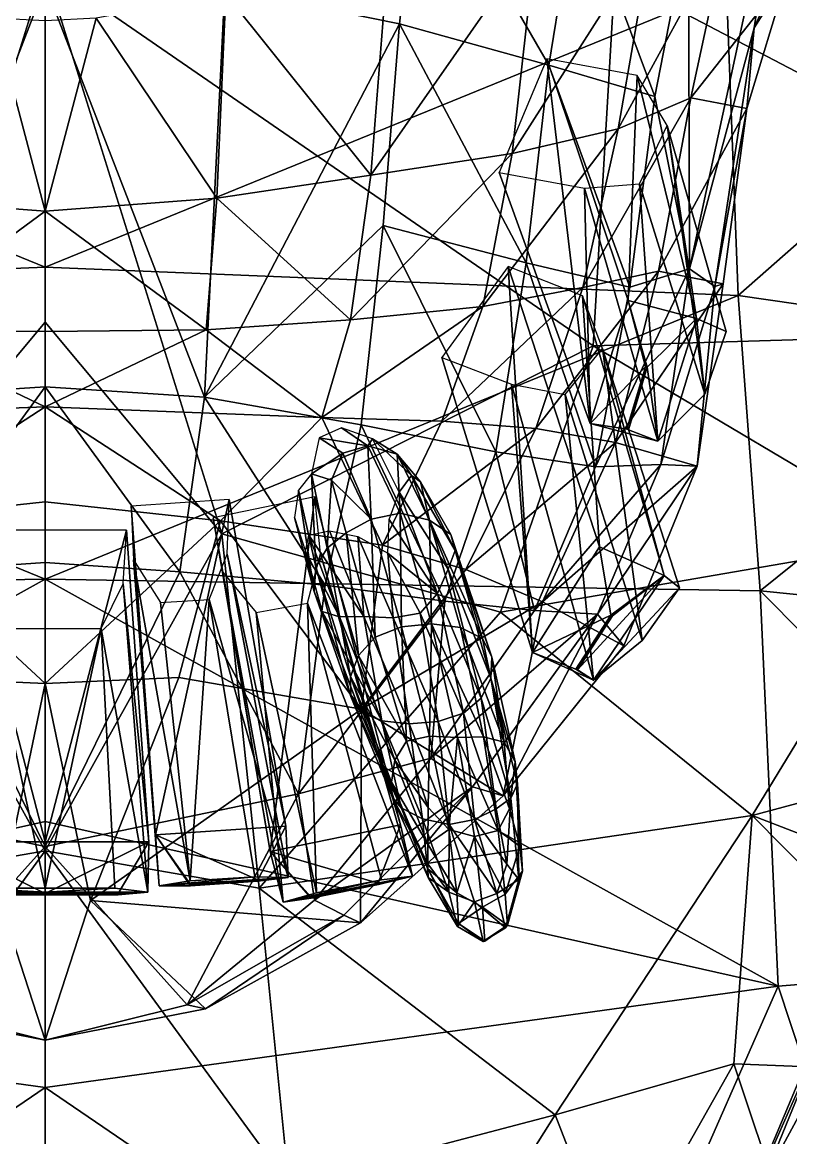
# Model space of a CAD drawing. Extents: x -0.38 to 0.38, y -1.36 to 1.52.
# Drawn here: x -0.0017 to 0.0566, y -1.2106 to -1.1259 of the extents above; entities that cross this region are included whole.
import ezdxf

# ---------------------------------------------------------------- set-up
doc = ezdxf.new("R2010")
doc.units = 0
doc.layers.add('SABTOOTH$LWO', color=1, linetype='CONTINUOUS')

msp = doc.modelspace()

# ---------------------------------------------------------------- linework, layer by layer
at = {"layer": 'SABTOOTH$LWO'}
for points in [[(0.068198, -1.0942, 1.15879), (0.074808, -1.12709, 1.15164), (0.05168, -1.12337, 1.15514)], [(0.053794, -1.12633, 1.00256), (0.061637, -1.10876, 1.01426), (0.056302, -1.12235, 1.01355)], [(0.05611, -1.111, 1.00107), (0.061637, -1.10876, 1.01426), (0.053794, -1.12633, 1.00256)], [(0.04881, -1.11842, 0.990288), (0.05611, -1.111, 1.00107), (0.048879, -1.14461, 0.991695)], [(0.048879, -1.14461, 0.991695), (0.05611, -1.111, 1.00107), (0.053794, -1.12633, 1.00256)], [(0.028435, -1.11218, 0.981985), (0.026879, -1.12601, 0.977985), (0.013637, -1.12332, 0.975745)], [(0.026879, -1.12601, 0.977985), (0.028435, -1.11218, 0.981985), (0.038201, -1.12916, 0.981567)], [(0.028435, -1.11218, 0.981985), (0.040384, -1.11576, 0.985367), (0.038201, -1.12916, 0.981567)], [(0.093732, -1.14888, 1.42733), (0.074554, -1.11218, 1.43789), (0.043214, -1.12243, 1.44195)], [(0.038201, -1.12916, 0.981567), (0.040384, -1.11576, 0.985367), (0.046263, -1.13152, 0.986726)], [(0.040384, -1.11576, 0.985367), (0.04881, -1.11842, 0.990288), (0.046263, -1.13152, 0.986726)], [(0, -1.11903, 1.15543), (0, -1.14448, 1.14824), (-0.05168, -1.12337, 1.15514)], [(0, -1.14448, 1.14824), (0, -1.11903, 1.15543), (0.05168, -1.12337, 1.15514)], [(0.04606, -1.11919, 1.05119), (0.037261, -1.11951, 1.06533), (0.035428, -1.13585, 1.06021)], [(0.04347, -1.13398, 1.0461), (0.04606, -1.11919, 1.05119), (0.035428, -1.13585, 1.06021)], [(0.051733, -1.11884, 1.03275), (0.04606, -1.11919, 1.05119), (0.04347, -1.13398, 1.0461)], [(0.048988, -1.13162, 1.02835), (0.051733, -1.11884, 1.03275), (0.04347, -1.13398, 1.0461)], [(0.046263, -1.13152, 0.986726), (0.04881, -1.11842, 0.990288), (0.048879, -1.14461, 0.991695)], [(0.056302, -1.12235, 1.01355), (0.051733, -1.11884, 1.03275), (0.048988, -1.13162, 1.02835)], [(0.037261, -1.11951, 1.06533), (0.025989, -1.12113, 1.07067), (0.024704, -1.13749, 1.0656)], [(0.035428, -1.13585, 1.06021), (0.037261, -1.11951, 1.06533), (0.024704, -1.13749, 1.0656)], [(0.024704, -1.13749, 1.0656), (0.025989, -1.12113, 1.07067), (0.013725, -1.12373, 1.07127)], [(-0.043214, -1.12243, 1.44195), (-0.041582, -1.15045, 1.42497), (0, -1.12179, 1.4452)], [(-0.041582, -1.15045, 1.42497), (-0.01341, -1.16473, 1.41368), (0, -1.12179, 1.4452)], [(0, -1.12179, 1.4452), (-0.01341, -1.16473, 1.41368), (0, -1.14867, 1.42497)], [(0.01341, -1.16473, 1.41368), (0, -1.12179, 1.4452), (0, -1.14867, 1.42497)], [(0.041582, -1.15045, 1.42497), (0.043214, -1.12243, 1.44195), (0, -1.12179, 1.4452)], [(0.01341, -1.16473, 1.41368), (0.041582, -1.15045, 1.42497), (0, -1.12179, 1.4452)], [(0.041582, -1.15045, 1.42497), (0.093732, -1.14888, 1.42733), (0.043214, -1.12243, 1.44195)], [(0.053243, -1.13243, 1.01111), (0.056302, -1.12235, 1.01355), (0.048988, -1.13162, 1.02835)], [(0.053794, -1.12633, 1.00256), (0.056302, -1.12235, 1.01355), (0.053243, -1.13243, 1.01111)], [(-0.052572, -1.14664, 1.14858), (-0.05168, -1.12337, 1.15514), (0, -1.14448, 1.14824)], [(-0.012086, -1.15434, 0.963703), (-0.013637, -1.12332, 0.975745), (0, -1.12306, 0.974673)], [(0, -1.12306, 0.974673), (0, -1.15358, 0.962912), (-0.012086, -1.15434, 0.963703)], [(0, -1.15358, 0.962912), (0, -1.12306, 0.974673), (0.012086, -1.15434, 0.963703)], [(0.013637, -1.12332, 0.975745), (0.012086, -1.15434, 0.963703), (0, -1.12306, 0.974673)], [(0.05168, -1.12337, 1.15514), (0.052572, -1.14664, 1.14858), (0, -1.14448, 1.14824)], [(0.012086, -1.15434, 0.963703), (0.013637, -1.12332, 0.975745), (0.026879, -1.12601, 0.977985)], [(0.052572, -1.14664, 1.14858), (0.05168, -1.12337, 1.15514), (0.074808, -1.12709, 1.15164)], [(0.013041, -1.13925, 1.06594), (0.013725, -1.12373, 1.07127), (0.003883, -1.12559, 1.06918)], [(0.013725, -1.12373, 1.07127), (0.013041, -1.13925, 1.06594), (0.024704, -1.13749, 1.0656)], [(0, -1.14023, 1.06204), (-0.003883, -1.12559, 1.06918), (-0.013041, -1.13925, 1.06594)], [(-0.003883, -1.12559, 1.06918), (0, -1.14023, 1.06204), (0, -1.12579, 1.06771)], [(0, -1.14023, 1.06204), (0.003883, -1.12559, 1.06918), (0, -1.12579, 1.06771)], [(0.003883, -1.12559, 1.06918), (0, -1.14023, 1.06204), (0.013041, -1.13925, 1.06594)], [(0.026879, -1.12601, 0.977985), (0.025634, -1.14132, 0.971641), (0.012086, -1.15434, 0.963703)], [(0.025634, -1.14132, 0.971641), (0.026879, -1.12601, 0.977985), (0.036486, -1.14415, 0.975528)], [(0.026879, -1.12601, 0.977985), (0.038201, -1.12916, 0.981567), (0.036486, -1.14415, 0.975528)], [(0.048879, -1.14461, 0.991695), (0.053794, -1.12633, 1.00256), (0.050813, -1.14596, 1.00119)], [(0.050813, -1.14596, 1.00119), (0.053794, -1.12633, 1.00256), (0.053243, -1.13243, 1.01111)], [(0.074808, -1.12709, 1.15164), (0.077615, -1.15025, 1.14526), (0.052572, -1.14664, 1.14858)], [(0.038051, -1.12868, 1.00207), (0.034443, -1.1373, 0.994932), (0.04135, -1.15635, 1.01709)], [(0.036486, -1.14415, 0.975528), (0.038201, -1.12916, 0.981567), (0.044364, -1.146, 0.981899)], [(0.044921, -1.12995, 1.00175), (0.038051, -1.12868, 1.00207), (0.044217, -1.14701, 1.02441)], [(0.04135, -1.15635, 1.01709), (0.044217, -1.14701, 1.02441), (0.038051, -1.12868, 1.00207)], [(0.038201, -1.12916, 0.981567), (0.046263, -1.13152, 0.986726), (0.044364, -1.146, 0.981899)], [(0.044217, -1.14701, 1.02441), (0.049417, -1.14838, 1.0245), (0.044921, -1.12995, 1.00175)], [(0.047198, -1.13373, 1.00207), (0.044921, -1.12995, 1.00175), (0.049417, -1.14838, 1.0245)], [(0.048988, -1.13162, 1.02835), (0.04347, -1.13398, 1.0461), (0.040798, -1.14604, 1.03654)], [(0.046537, -1.14479, 1.02363), (0.048988, -1.13162, 1.02835), (0.040798, -1.14604, 1.03654)], [(0.044364, -1.146, 0.981899), (0.046263, -1.13152, 0.986726), (0.048879, -1.14461, 0.991695)], [(0.053243, -1.13243, 1.01111), (0.048988, -1.13162, 1.02835), (0.046537, -1.14479, 1.02363)], [(0.051433, -1.14576, 1.0111), (0.053243, -1.13243, 1.01111), (0.046537, -1.14479, 1.02363)], [(0.050813, -1.14596, 1.00119), (0.053243, -1.13243, 1.01111), (0.051433, -1.14576, 1.0111)], [(0.04347, -1.13398, 1.0461), (0.035428, -1.13585, 1.06021), (0.033213, -1.14747, 1.04758)], [(0.040798, -1.14604, 1.03654), (0.04347, -1.13398, 1.0461), (0.033213, -1.14747, 1.04758)], [(0.0451, -1.13816, 0.998424), (0.047198, -1.13373, 1.00207), (0.050055, -1.15413, 1.01722)], [(0.051655, -1.14936, 1.02096), (0.047198, -1.13373, 1.00207), (0.049417, -1.14838, 1.0245)], [(0.047198, -1.13373, 1.00207), (0.051655, -1.14936, 1.02096), (0.050055, -1.15413, 1.01722)], [(0.035428, -1.13585, 1.06021), (0.024704, -1.13749, 1.0656), (0.023171, -1.14849, 1.05243)], [(0.033213, -1.14747, 1.04758), (0.035428, -1.13585, 1.06021), (0.023171, -1.14849, 1.05243)], [(0.023171, -1.14849, 1.05243), (0.024704, -1.13749, 1.0656), (0.013041, -1.13925, 1.06594)], [(0.04135, -1.15635, 1.01709), (0.034443, -1.1373, 0.994932), (0.040914, -1.13849, 0.994637)], [(0.046477, -1.1577, 1.01718), (0.040914, -1.13849, 0.994637), (0.0451, -1.13816, 0.998424)], [(0.040914, -1.13849, 0.994637), (0.046477, -1.1577, 1.01718), (0.04135, -1.15635, 1.01709)], [(0.0451, -1.13816, 0.998424), (0.050055, -1.15413, 1.01722), (0.046477, -1.1577, 1.01718)], [(-0.013041, -1.13925, 1.06594), (-0.012231, -1.14925, 1.05305), (0, -1.14023, 1.06204)], [(0.012231, -1.14925, 1.05305), (0.013041, -1.13925, 1.06594), (0, -1.14023, 1.06204)], [(0.013041, -1.13925, 1.06594), (0.012231, -1.14925, 1.05305), (0.023171, -1.14849, 1.05243)], [(0, -1.14938, 1.04981), (0, -1.14023, 1.06204), (-0.012231, -1.14925, 1.05305)], [(0, -1.14023, 1.06204), (0, -1.14938, 1.04981), (0.012231, -1.14925, 1.05305)], [(0.012086, -1.15434, 0.963703), (0.025634, -1.14132, 0.971641), (0.02399, -1.15645, 0.966375)], [(0.02399, -1.15645, 0.966375), (0.025634, -1.14132, 0.971641), (0.034202, -1.15849, 0.971483)], [(0.025634, -1.14132, 0.971641), (0.036486, -1.14415, 0.975528), (0.034202, -1.15849, 0.971483)], [(0, -1.16816, 1.13859), (-0.052572, -1.14664, 1.14858), (0, -1.14448, 1.14824)], [(0.052572, -1.14664, 1.14858), (0, -1.16816, 1.13859), (0, -1.14448, 1.14824)], [(0.030098, -1.15134, 0.989405), (0.036961, -1.17374, 1.01427), (0.035124, -1.14443, 0.996715)], [(0.034202, -1.15849, 0.971483), (0.036486, -1.14415, 0.975528), (0.04176, -1.15963, 0.979333)], [(0.036961, -1.17374, 1.01427), (0.042054, -1.1657, 1.02188), (0.035124, -1.14443, 0.996715)], [(0.040771, -1.14667, 0.995396), (0.035124, -1.14443, 0.996715), (0.042054, -1.1657, 1.02188)], [(0.036486, -1.14415, 0.975528), (0.044364, -1.146, 0.981899), (0.04176, -1.15963, 0.979333)], [(0.046537, -1.14479, 1.02363), (0.040798, -1.14604, 1.03654), (0.037218, -1.15672, 1.02584)], [(0.04328, -1.15779, 1.01882), (0.046537, -1.14479, 1.02363), (0.037218, -1.15672, 1.02584)], [(0.048879, -1.14461, 0.991695), (0.046697, -1.15947, 0.991934), (0.04176, -1.15963, 0.979333)], [(0.04176, -1.15963, 0.979333), (0.044364, -1.146, 0.981899), (0.048879, -1.14461, 0.991695)], [(0.051433, -1.14576, 1.0111), (0.046537, -1.14479, 1.02363), (0.04328, -1.15779, 1.01882)], [(0.048879, -1.14461, 0.991695), (0.050813, -1.14596, 1.00119), (0.046697, -1.15947, 0.991934)], [(0.040798, -1.14604, 1.03654), (0.033213, -1.14747, 1.04758), (0.030102, -1.15618, 1.03204)], [(0.037218, -1.15672, 1.02584), (0.040798, -1.14604, 1.03654), (0.030102, -1.15618, 1.03204)], [(0.049465, -1.1596, 1.01149), (0.051433, -1.14576, 1.0111), (0.04328, -1.15779, 1.01882)], [(0.046697, -1.15947, 0.991934), (0.050813, -1.14596, 1.00119), (0.049465, -1.1596, 1.01149)], [(0.049465, -1.1596, 1.01149), (0.050813, -1.14596, 1.00119), (0.051433, -1.14576, 1.0111)], [(-0.054239, -1.16905, 1.13912), (-0.052572, -1.14664, 1.14858), (0, -1.16816, 1.13859)], [(0.052572, -1.14664, 1.14858), (0.054239, -1.16905, 1.13912), (0, -1.16816, 1.13859)], [(0.042279, -1.15067, 0.995602), (0.040771, -1.14667, 0.995396), (0.046959, -1.16789, 1.02136)], [(0.042054, -1.1657, 1.02188), (0.046959, -1.16789, 1.02136), (0.040771, -1.14667, 0.995396)], [(0.045534, -1.15204, 1.02443), (0.044217, -1.14701, 1.02441), (0.04135, -1.15635, 1.01709)], [(0.045667, -1.15207, 1.02443), (0.049417, -1.14838, 1.0245), (0.044217, -1.14701, 1.02441)], [(0.045534, -1.15204, 1.02443), (0.045667, -1.15207, 1.02443), (0.044217, -1.14701, 1.02441)], [(0.054239, -1.16905, 1.13912), (0.052572, -1.14664, 1.14858), (0.077615, -1.15025, 1.14526)], [(0.033213, -1.14747, 1.04758), (0.023171, -1.14849, 1.05243), (0.020988, -1.1559, 1.03552)], [(0.030102, -1.15618, 1.03204), (0.033213, -1.14747, 1.04758), (0.020988, -1.1559, 1.03552)], [(-0.01341, -1.16473, 1.41368), (0, -1.18879, 1.39357), (0, -1.14867, 1.42497)], [(0, -1.18879, 1.39357), (0.01341, -1.16473, 1.41368), (0, -1.14867, 1.42497)], [(0.020988, -1.1559, 1.03552), (0.023171, -1.14849, 1.05243), (0.012231, -1.14925, 1.05305)], [(0.046477, -1.1577, 1.01718), (0.049417, -1.14838, 1.0245), (0.045667, -1.15207, 1.02443)], [(0.049417, -1.14838, 1.0245), (0.046477, -1.1577, 1.01718), (0.050055, -1.15413, 1.01722)], [(0.050055, -1.15413, 1.01722), (0.051655, -1.14936, 1.02096), (0.049417, -1.14838, 1.0245)], [(0, -1.15508, 1.03776), (-0.012231, -1.14925, 1.05305), (-0.020988, -1.1559, 1.03552)], [(-0.012231, -1.14925, 1.05305), (0, -1.15508, 1.03776), (0, -1.14938, 1.04981)], [(0, -1.15508, 1.03776), (0.012231, -1.14925, 1.05305), (0, -1.14938, 1.04981)], [(0.012231, -1.14925, 1.05305), (0, -1.15508, 1.03776), (0.020988, -1.1559, 1.03552)], [(0, -1.14938, 1.04981), (0, -1.1553, 1.03616), (0, -1.15508, 1.03776)], [(0.066372, -1.16517, 1.41984), (0.093732, -1.14888, 1.42733), (0.041582, -1.15045, 1.42497)], [(0.034553, -1.17066, 1.41174), (0.041582, -1.15045, 1.42497), (0.01341, -1.16473, 1.41368)], [(0.034553, -1.17066, 1.41174), (0.066372, -1.16517, 1.41984), (0.041582, -1.15045, 1.42497)], [(0.077615, -1.15025, 1.14526), (0.080531, -1.17172, 1.13625), (0.054239, -1.16905, 1.13912)], [(0.036961, -1.17374, 1.01427), (0.030098, -1.15134, 0.989405), (0.035391, -1.15337, 0.988141)], [(0.045289, -1.17283, 1.01326), (0.039445, -1.15415, 0.991882), (0.042279, -1.15067, 0.995602)], [(0.046959, -1.16789, 1.02136), (0.048121, -1.16882, 1.01712), (0.042279, -1.15067, 0.995602)], [(0.042279, -1.15067, 0.995602), (0.048121, -1.16882, 1.01712), (0.045289, -1.17283, 1.01326)], [(0.044123, -1.15679, 1.0207), (0.045534, -1.15204, 1.02443), (0.04135, -1.15635, 1.01709)], [(0.045534, -1.15204, 1.02443), (0.044123, -1.15679, 1.0207), (0.044255, -1.15683, 1.0207)], [(0.044255, -1.15683, 1.0207), (0.045667, -1.15207, 1.02443), (0.045534, -1.15204, 1.02443)], [(0.045667, -1.15207, 1.02443), (0.044255, -1.15683, 1.0207), (0.046477, -1.1577, 1.01718)], [(-0.012086, -1.15434, 0.963703), (0, -1.15358, 0.962912), (-0.010225, -1.16761, 0.964858)], [(0, -1.15358, 0.962912), (0, -1.16691, 0.963784), (-0.010225, -1.16761, 0.964858)], [(0, -1.15358, 0.962912), (0.012086, -1.15434, 0.963703), (0.010225, -1.16761, 0.964858)], [(0, -1.16691, 0.963784), (0, -1.15358, 0.962912), (0.010225, -1.16761, 0.964858)], [(0.035391, -1.15337, 0.988141), (0.039445, -1.15415, 0.991882), (0.041605, -1.17583, 1.01378)], [(0.035391, -1.15337, 0.988141), (0.041605, -1.17583, 1.01378), (0.036961, -1.17374, 1.01427)], [(0.010225, -1.16761, 0.964858), (0.012086, -1.15434, 0.963703), (0.021248, -1.16863, 0.968293)], [(0.012086, -1.15434, 0.963703), (0.02399, -1.15645, 0.966375), (0.021248, -1.16863, 0.968293)], [(0.039445, -1.15415, 0.991882), (0.045289, -1.17283, 1.01326), (0.041605, -1.17583, 1.01378)], [(-0.020988, -1.1559, 1.03552), (-0.013314, -1.16373, 1.02347), (0, -1.15508, 1.03776)], [(0, -1.15508, 1.03776), (-0.013314, -1.16373, 1.02347), (0, -1.16229, 1.02503)], [(0, -1.15508, 1.03776), (0, -1.1553, 1.03616), (0, -1.16229, 1.02503)], [(0.013314, -1.16373, 1.02347), (0, -1.15508, 1.03776), (0, -1.16229, 1.02503)], [(0.013314, -1.16373, 1.02347), (0.020988, -1.1559, 1.03552), (0, -1.15508, 1.03776)], [(0.020988, -1.1559, 1.03552), (0.013314, -1.16373, 1.02347), (0.025591, -1.16559, 1.0202)], [(0.025591, -1.16559, 1.0202), (0.030102, -1.15618, 1.03204), (0.020988, -1.1559, 1.03552)], [(0.021248, -1.16863, 0.968293), (0.02399, -1.15645, 0.966375), (0.03033, -1.16983, 0.973972)], [(0.02399, -1.15645, 0.966375), (0.034202, -1.15849, 0.971483), (0.03033, -1.16983, 0.973972)], [(0.037218, -1.15672, 1.02584), (0.030102, -1.15618, 1.03204), (0.025591, -1.16559, 1.0202)], [(0.044123, -1.15679, 1.0207), (0.04135, -1.15635, 1.01709), (0.046477, -1.1577, 1.01718)], [(0.022492, -1.15668, 0.988643), (0.020798, -1.15743, 0.989485), (0.024495, -1.15804, 0.994663)], [(0.024836, -1.15751, 0.989588), (0.022492, -1.15668, 0.988643), (0.024495, -1.15804, 0.994663)], [(0.031911, -1.16743, 1.01736), (0.037218, -1.15672, 1.02584), (0.025591, -1.16559, 1.0202)], [(0.04328, -1.15779, 1.01882), (0.037218, -1.15672, 1.02584), (0.031911, -1.16743, 1.01736)], [(0.044255, -1.15683, 1.0207), (0.044123, -1.15679, 1.0207), (0.046477, -1.1577, 1.01718)], [(0.022587, -1.15861, 0.995012), (0.020798, -1.15743, 0.989485), (0.020223, -1.16017, 0.992778)], [(0.020798, -1.15743, 0.989485), (0.022587, -1.15861, 0.995012), (0.024495, -1.15804, 0.994663)], [(0.022587, -1.15861, 0.995012), (0.024748, -1.16361, 1.00177), (0.024495, -1.15804, 0.994663)], [(0.026708, -1.15868, 0.995101), (0.024836, -1.15751, 0.989588), (0.024495, -1.15804, 0.994663)], [(0.026708, -1.15868, 0.995101), (0.024495, -1.15804, 0.994663), (0.026934, -1.16315, 1.00181)], [(0.024748, -1.16361, 1.00177), (0.026934, -1.16315, 1.00181), (0.024495, -1.15804, 0.994663)], [(0.024836, -1.15751, 0.989588), (0.027788, -1.16031, 0.992947), (0.026859, -1.16157, 0.989829)], [(0.027788, -1.16031, 0.992947), (0.024836, -1.15751, 0.989588), (0.026708, -1.15868, 0.995101)], [(0.037736, -1.16989, 1.01434), (0.04328, -1.15779, 1.01882), (0.031911, -1.16743, 1.01736)], [(0.049465, -1.1596, 1.01149), (0.04328, -1.15779, 1.01882), (0.037736, -1.16989, 1.01434)], [(0.020223, -1.16017, 0.992778), (0.021739, -1.16066, 0.996171), (0.022587, -1.15861, 0.995012)], [(0.024748, -1.16361, 1.00177), (0.022587, -1.15861, 0.995012), (0.021739, -1.16066, 0.996171)], [(0.026708, -1.15868, 0.995101), (0.028476, -1.16078, 0.996306), (0.027788, -1.16031, 0.992947)], [(0.026708, -1.15868, 0.995101), (0.029169, -1.16368, 1.00184), (0.028476, -1.16078, 0.996306)], [(0.026934, -1.16315, 1.00181), (0.029169, -1.16368, 1.00184), (0.026708, -1.15868, 0.995101)], [(0.03033, -1.16983, 0.973972), (0.034202, -1.15849, 0.971483), (0.037116, -1.17054, 0.981704)], [(0.034202, -1.15849, 0.971483), (0.04176, -1.15963, 0.979333), (0.037116, -1.17054, 0.981704)], [(0.046697, -1.15947, 0.991934), (0.041904, -1.17082, 0.993762), (0.037116, -1.17054, 0.981704)], [(0.037116, -1.17054, 0.981704), (0.04176, -1.15963, 0.979333), (0.046697, -1.15947, 0.991934)], [(0.043907, -1.17322, 1.01116), (0.049465, -1.1596, 1.01149), (0.037736, -1.16989, 1.01434)], [(0.041904, -1.17082, 0.993762), (0.046697, -1.15947, 0.991934), (0.049465, -1.1596, 1.01149)], [(0.049465, -1.1596, 1.01149), (0.043907, -1.17322, 1.01116), (0.041904, -1.17082, 0.993762)], [(0.020223, -1.16017, 0.992778), (0.019236, -1.16141, 0.989649), (0.020541, -1.16723, 0.996616)], [(0.020223, -1.16017, 0.992778), (0.02139, -1.16581, 0.999034), (0.021739, -1.16066, 0.996171)], [(0.020541, -1.16723, 0.996616), (0.02139, -1.16581, 0.999034), (0.020223, -1.16017, 0.992778)], [(0.02139, -1.16581, 0.999034), (0.022832, -1.16465, 1.00107), (0.021739, -1.16066, 0.996171)], [(0.022832, -1.16465, 1.00107), (0.024748, -1.16361, 1.00177), (0.021739, -1.16066, 0.996171)], [(0.030589, -1.16741, 0.996791), (0.026859, -1.16157, 0.989829), (0.027788, -1.16031, 0.992947)], [(0.027788, -1.16031, 0.992947), (0.031103, -1.16598, 0.999194), (0.030589, -1.16741, 0.996791)], [(0.031103, -1.16598, 0.999194), (0.027788, -1.16031, 0.992947), (0.028476, -1.16078, 0.996306)], [(0.018933, -1.16349, 0.987783), (0.020411, -1.1691, 0.994789), (0.019236, -1.16141, 0.989649)], [(0.020411, -1.1691, 0.994789), (0.020541, -1.16723, 0.996616), (0.019236, -1.16141, 0.989649)], [(0.029169, -1.16368, 1.00184), (0.030785, -1.16478, 1.00119), (0.028476, -1.16078, 0.996306)], [(0.030785, -1.16478, 1.00119), (0.031103, -1.16598, 0.999194), (0.028476, -1.16078, 0.996306)], [(0, -1.16229, 1.02503), (-0.013314, -1.16373, 1.02347), (0, -1.17609, 1.01375)], [(0.013314, -1.16373, 1.02347), (0, -1.16229, 1.02503), (0, -1.17609, 1.01375)], [(0.006537, -1.16262, 0.985881), (0.008373, -1.18758, 1.0107), (0.013962, -1.16212, 0.98651)], [(0.008373, -1.18758, 1.0107), (0.018258, -1.18692, 1.01137), (0.013962, -1.16212, 0.98651)], [(0.020458, -1.16192, 0.990148), (0.012761, -1.1635, 0.988256), (0.017077, -1.18884, 1.01295)], [(0.013811, -1.16626, 0.981812), (0.013962, -1.16212, 0.98651), (0.018258, -1.18692, 1.01137)], [(0.017077, -1.18884, 1.01295), (0.026971, -1.18682, 1.01496), (0.020458, -1.16192, 0.990148)], [(0.020902, -1.16624, 0.985522), (0.020458, -1.16192, 0.990148), (0.026971, -1.18682, 1.01496)], [(0.029772, -1.16926, 0.994958), (0.026106, -1.16365, 0.987955), (0.026859, -1.16157, 0.989829)], [(0.030589, -1.16741, 0.996791), (0.029772, -1.16926, 0.994958), (0.026859, -1.16157, 0.989829)], [(0.008373, -1.18758, 1.0107), (0.006537, -1.16262, 0.985881), (0.006711, -1.1667, 0.981199)], [(0.026934, -1.16315, 1.00181), (0.024748, -1.16361, 1.00177), (0.027027, -1.17179, 1.00865)], [(0.029169, -1.16368, 1.00184), (0.026934, -1.16315, 1.00181), (0.029319, -1.17156, 1.00892)], [(0.027027, -1.17179, 1.00865), (0.029319, -1.17156, 1.00892), (0.026934, -1.16315, 1.00181)], [(-0.010153, -1.17563, 1.01414), (0, -1.17609, 1.01375), (-0.013314, -1.16373, 1.02347)], [(0, -1.17609, 1.01375), (0.010153, -1.17563, 1.01414), (0.013314, -1.16373, 1.02347)], [(0.013314, -1.16373, 1.02347), (0.010153, -1.17563, 1.01414), (0.02401, -1.17803, 1.01158)], [(0.017077, -1.18884, 1.01295), (0.012761, -1.1635, 0.988256), (0.013492, -1.16764, 0.983678)], [(0.025591, -1.16559, 1.0202), (0.013314, -1.16373, 1.02347), (0.02401, -1.17803, 1.01158)], [(0.020411, -1.1691, 0.994789), (0.018933, -1.16349, 0.987783), (0.019757, -1.16606, 0.988494)], [(0.024748, -1.16361, 1.00177), (0.022832, -1.16465, 1.00107), (0.025046, -1.17258, 1.00783)], [(0.027027, -1.17179, 1.00865), (0.024748, -1.16361, 1.00177), (0.025046, -1.17258, 1.00783)], [(0.026106, -1.16365, 0.987955), (0.029772, -1.16926, 0.994958), (0.025995, -1.16619, 0.988636)], [(0.031517, -1.17184, 1.0087), (0.029169, -1.16368, 1.00184), (0.029319, -1.17156, 1.00892)], [(0.029169, -1.16368, 1.00184), (0.031517, -1.17184, 1.0087), (0.033186, -1.17268, 1.00793)], [(0.030785, -1.16478, 1.00119), (0.029169, -1.16368, 1.00184), (0.033186, -1.17268, 1.00793)], [(-0.01341, -1.16473, 1.41368), (-0.01624, -1.19163, 1.39315), (0, -1.18879, 1.39357)], [(-0.007867, -1.18811, 1.00857), (0, -1.18811, 1.00857), (-0.006168, -1.16446, 0.986028)], [(0, -1.18811, 1.00857), (0, -1.16446, 0.986028), (-0.006168, -1.16446, 0.986028)], [(0, -1.18811, 1.00857), (0.007867, -1.18811, 1.00857), (0.006168, -1.16446, 0.986028)], [(0, -1.16446, 0.986028), (0, -1.18811, 1.00857), (0.006168, -1.16446, 0.986028)], [(0.01624, -1.19163, 1.39315), (0.01341, -1.16473, 1.41368), (0, -1.18879, 1.39357)], [(0.005926, -1.16852, 0.981335), (0.006168, -1.16446, 0.986028), (0.007867, -1.18811, 1.00857)], [(0.01624, -1.19163, 1.39315), (0.034553, -1.17066, 1.41174), (0.01341, -1.16473, 1.41368)], [(0.020002, -1.16483, 0.985688), (0.022338, -1.17103, 0.992243), (0.019757, -1.16606, 0.988494)], [(0.020002, -1.16483, 0.985688), (0.02157, -1.16449, 0.984909), (0.024188, -1.17099, 0.991734)], [(0.024188, -1.17099, 0.991734), (0.022338, -1.17103, 0.992243), (0.020002, -1.16483, 0.985688)], [(0.022832, -1.16465, 1.00107), (0.02139, -1.16581, 0.999034), (0.023767, -1.17396, 1.00644)], [(0.024188, -1.17099, 0.991734), (0.02157, -1.16449, 0.984909), (0.02373, -1.16492, 0.985781)], [(0.023767, -1.17396, 1.00644), (0.025046, -1.17258, 1.00783), (0.022832, -1.16465, 1.00107)], [(0.02373, -1.16492, 0.985781), (0.026407, -1.1711, 0.99232), (0.024188, -1.17099, 0.991734)], [(0.026407, -1.1711, 0.99232), (0.02373, -1.16492, 0.985781), (0.025995, -1.16619, 0.988636)], [(0.030785, -1.16478, 1.00119), (0.033186, -1.17268, 1.00793), (0.033895, -1.17409, 1.00656)], [(0.033895, -1.17409, 1.00656), (0.031103, -1.16598, 0.999194), (0.030785, -1.16478, 1.00119)], [(0.02401, -1.17803, 1.01158), (0.031911, -1.16743, 1.01736), (0.025591, -1.16559, 1.0202)], [(0.053631, -1.18611, 1.4048), (0.066372, -1.16517, 1.41984), (0.034553, -1.17066, 1.41174)], [(0.042906, -1.1709, 1.02188), (0.042054, -1.1657, 1.02188), (0.036961, -1.17374, 1.01427)], [(0.042054, -1.1657, 1.02188), (0.042906, -1.1709, 1.02188), (0.046959, -1.16789, 1.02136)], [(0.066372, -1.16517, 1.41984), (0.053631, -1.18611, 1.4048), (0.079592, -1.17912, 1.40835)], [(0.012458, -1.16971, 0.982537), (0.013811, -1.16626, 0.981812), (0.018448, -1.19081, 1.00868)], [(0.018258, -1.18692, 1.01137), (0.018448, -1.19081, 1.00868), (0.013811, -1.16626, 0.981812)], [(0.021013, -1.17061, 0.993403), (0.020411, -1.1691, 0.994789), (0.019757, -1.16606, 0.988494)], [(0.022338, -1.17103, 0.992243), (0.021013, -1.17061, 0.993403), (0.019757, -1.16606, 0.988494)], [(0.019898, -1.16999, 0.985965), (0.020902, -1.16624, 0.985522), (0.027883, -1.19072, 1.01233)], [(0.02139, -1.16581, 0.999034), (0.020541, -1.16723, 0.996616), (0.02316, -1.17555, 1.00479)], [(0.026971, -1.18682, 1.01496), (0.027883, -1.19072, 1.01233), (0.020902, -1.16624, 0.985522)], [(0.023767, -1.17396, 1.00644), (0.02139, -1.16581, 0.999034), (0.02316, -1.17555, 1.00479)], [(0.028458, -1.17075, 0.99354), (0.026407, -1.1711, 0.99232), (0.025995, -1.16619, 0.988636)], [(0.029772, -1.16926, 0.994958), (0.028458, -1.17075, 0.99354), (0.025995, -1.16619, 0.988636)], [(0.030589, -1.16741, 0.996791), (0.031103, -1.16598, 0.999194), (0.033804, -1.17569, 1.00492)], [(0.031103, -1.16598, 0.999194), (0.033895, -1.17409, 1.00656), (0.033804, -1.17569, 1.00492)], [(0, -1.18847, 0.986609), (-0.010225, -1.16761, 0.964858), (0, -1.16691, 0.963784)], [(0.010225, -1.16761, 0.964858), (0, -1.18847, 0.986609), (0, -1.16691, 0.963784)], [(0.011019, -1.19106, 1.00446), (0.008657, -1.19145, 1.00801), (0.006711, -1.1667, 0.981199)], [(0.006711, -1.1667, 0.981199), (0.008748, -1.16993, 0.982225), (0.011019, -1.19106, 1.00446)], [(0.006711, -1.1667, 0.981199), (0.008657, -1.19145, 1.00801), (0.008373, -1.18758, 1.0107)], [(0.020541, -1.16723, 0.996616), (0.020411, -1.1691, 0.994789), (0.023182, -1.17706, 1.00319)], [(0.023182, -1.17706, 1.00319), (0.02316, -1.17555, 1.00479), (0.020541, -1.16723, 0.996616)], [(0.031911, -1.16743, 1.01736), (0.02401, -1.17803, 1.01158), (0.037736, -1.16989, 1.01434)], [(0.033085, -1.17719, 1.00332), (0.029772, -1.16926, 0.994958), (0.030589, -1.16741, 0.996791)], [(0.030589, -1.16741, 0.996791), (0.033804, -1.17569, 1.00492), (0.033085, -1.17719, 1.00332)], [(0, -1.18655, 1.12948), (-0.055611, -1.19906, 1.12427), (0, -1.16816, 1.13859)], [(-0.055611, -1.19906, 1.12427), (-0.054239, -1.16905, 1.13912), (0, -1.16816, 1.13859)], [(-0.019218, -1.18446, 0.985297), (-0.010225, -1.16761, 0.964858), (0, -1.18847, 0.986609)], [(0.010225, -1.16761, 0.964858), (0.019218, -1.18446, 0.985297), (0, -1.18847, 0.986609)], [(0.055611, -1.19906, 1.12427), (0, -1.18655, 1.12948), (0, -1.16816, 1.13859)], [(0.054239, -1.16905, 1.13912), (0.055611, -1.19906, 1.12427), (0, -1.16816, 1.13859)], [(0.010225, -1.16761, 0.964858), (0.021248, -1.16863, 0.968293), (0.019218, -1.18446, 0.985297)], [(0.018055, -1.19268, 1.01034), (0.013492, -1.16764, 0.983678), (0.016026, -1.1707, 0.985024)], [(0.013492, -1.16764, 0.983678), (0.018055, -1.19268, 1.01034), (0.017077, -1.18884, 1.01295)], [(0.040387, -1.17505, 1.01798), (0.041605, -1.17583, 1.01378), (0.046959, -1.16789, 1.02136)], [(0.046959, -1.16789, 1.02136), (0.043032, -1.17096, 1.02186), (0.040387, -1.17505, 1.01798)], [(0.048121, -1.16882, 1.01712), (0.046959, -1.16789, 1.02136), (0.041605, -1.17583, 1.01378)], [(0.042906, -1.1709, 1.02188), (0.043032, -1.17096, 1.02186), (0.046959, -1.16789, 1.02136)], [(0.004269, -1.17192, 0.98219), (0.005926, -1.16852, 0.981335), (0.00779, -1.19192, 1.00589)], [(0.007867, -1.18811, 1.00857), (0.00779, -1.19192, 1.00589), (0.005926, -1.16852, 0.981335)], [(0.021248, -1.16863, 0.968293), (0.03033, -1.16983, 0.973972), (0.019218, -1.18446, 0.985297)], [(0.020411, -1.1691, 0.994789), (0.021013, -1.17061, 0.993403), (0.023936, -1.17825, 1.00191)], [(0.023182, -1.17706, 1.00319), (0.020411, -1.1691, 0.994789), (0.023936, -1.17825, 1.00191)], [(0.041605, -1.17583, 1.01378), (0.045289, -1.17283, 1.01326), (0.048121, -1.16882, 1.01712)], [(0.081871, -1.1969, 1.12405), (0.055611, -1.19906, 1.12427), (0.054239, -1.16905, 1.13912)], [(0.080531, -1.17172, 1.13625), (0.081871, -1.1969, 1.12405), (0.054239, -1.16905, 1.13912)], [(0.011019, -1.19106, 1.00446), (0.008748, -1.16993, 0.982225), (0.012458, -1.16971, 0.982537)], [(0.012458, -1.16971, 0.982537), (0.0159, -1.19075, 1.00479), (0.011019, -1.19106, 1.00446)], [(0.018448, -1.19081, 1.00868), (0.0159, -1.19075, 1.00479), (0.012458, -1.16971, 0.982537)], [(0.016026, -1.1707, 0.985024), (0.019898, -1.16999, 0.985965), (0.020601, -1.19197, 1.00716)], [(0.029254, -1.18175, 0.988662), (0.019218, -1.18446, 0.985297), (0.03033, -1.16983, 0.973972)], [(0.025528, -1.191, 1.00816), (0.019898, -1.16999, 0.985965), (0.027883, -1.19072, 1.01233)], [(0.019898, -1.16999, 0.985965), (0.025528, -1.191, 1.00816), (0.020601, -1.19197, 1.00716)], [(0.034759, -1.18462, 1.00875), (0.037736, -1.16989, 1.01434), (0.02401, -1.17803, 1.01158)], [(0.028458, -1.17075, 0.99354), (0.029772, -1.16926, 0.994958), (0.03175, -1.17835, 1.00201)], [(0.03033, -1.16983, 0.973972), (0.037116, -1.17054, 0.981704), (0.029254, -1.18175, 0.988662)], [(0.029772, -1.16926, 0.994958), (0.033085, -1.17719, 1.00332), (0.03175, -1.17835, 1.00201)], [(0.034759, -1.18462, 1.00875), (0.043907, -1.17322, 1.01116), (0.037736, -1.16989, 1.01434)], [(0.016026, -1.1707, 0.985024), (0.020601, -1.19197, 1.00716), (0.018055, -1.19268, 1.01034)], [(0.01624, -1.19163, 1.39315), (0.053631, -1.18611, 1.4048), (0.034553, -1.17066, 1.41174)], [(0.02554, -1.17893, 1.00121), (0.023936, -1.17825, 1.00191), (0.021013, -1.17061, 0.993403)], [(0.021013, -1.17061, 0.993403), (0.022338, -1.17103, 0.992243), (0.02554, -1.17893, 1.00121)], [(0.029806, -1.17898, 1.00127), (0.026407, -1.1711, 0.99232), (0.028458, -1.17075, 0.99354)], [(0.028458, -1.17075, 0.99354), (0.03175, -1.17835, 1.00201), (0.029806, -1.17898, 1.00127)], [(0.037116, -1.17054, 0.981704), (0.041904, -1.17082, 0.993762), (0.029254, -1.18175, 0.988662)], [(0.041904, -1.17082, 0.993762), (0.032434, -1.18392, 0.996809), (0.029254, -1.18175, 0.988662)], [(0.034759, -1.18462, 1.00875), (0.032434, -1.18392, 0.996809), (0.041904, -1.17082, 0.993762)], [(0.041904, -1.17082, 0.993762), (0.043907, -1.17322, 1.01116), (0.034759, -1.18462, 1.00875)], [(0.02554, -1.17893, 1.00121), (0.022338, -1.17103, 0.992243), (0.024188, -1.17099, 0.991734)], [(0.024188, -1.17099, 0.991734), (0.026407, -1.1711, 0.99232), (0.027619, -1.17915, 1.00102)], [(0.024188, -1.17099, 0.991734), (0.027619, -1.17915, 1.00102), (0.02554, -1.17893, 1.00121)], [(0.026407, -1.1711, 0.99232), (0.029806, -1.17898, 1.00127), (0.027619, -1.17915, 1.00102)], [(0.027027, -1.17179, 1.00865), (0.029173, -1.18009, 1.0155), (0.029319, -1.17156, 1.00892)], [(0.029173, -1.18009, 1.0155), (0.031276, -1.18019, 1.01594), (0.029319, -1.17156, 1.00892)], [(0.033254, -1.18014, 1.01553), (0.031517, -1.17184, 1.0087), (0.029319, -1.17156, 1.00892)], [(0.031276, -1.18019, 1.01594), (0.033254, -1.18014, 1.01553), (0.029319, -1.17156, 1.00892)], [(0.036961, -1.17374, 1.01427), (0.040265, -1.175, 1.01799), (0.042906, -1.1709, 1.02188)], [(0.040265, -1.175, 1.01799), (0.040387, -1.17505, 1.01798), (0.042906, -1.1709, 1.02188)], [(0.040387, -1.17505, 1.01798), (0.043032, -1.17096, 1.02186), (0.042906, -1.1709, 1.02188)], [(-0.005305, -1.19162, 1.00218), (-0.004269, -1.17192, 0.98219), (0, -1.19162, 1.00218)], [(0, -1.17192, 0.98219), (0, -1.19162, 1.00218), (-0.004269, -1.17192, 0.98219)], [(0.004269, -1.17192, 0.98219), (0.005305, -1.19162, 1.00218), (0, -1.19162, 1.00218)], [(0, -1.19162, 1.00218), (0, -1.17192, 0.98219), (0.004269, -1.17192, 0.98219)], [(0.00779, -1.19192, 1.00589), (0.005305, -1.19162, 1.00218), (0.004269, -1.17192, 0.98219)], [(0.027027, -1.17179, 1.00865), (0.025046, -1.17258, 1.00783), (0.027418, -1.18046, 1.01472)], [(0.027418, -1.18046, 1.01472), (0.029173, -1.18009, 1.0155), (0.027027, -1.17179, 1.00865)], [(0.034822, -1.18055, 1.01477), (0.033186, -1.17268, 1.00793), (0.031517, -1.17184, 1.0087)], [(0.031517, -1.17184, 1.0087), (0.033254, -1.18014, 1.01553), (0.034822, -1.18055, 1.01477)], [(0.027418, -1.18046, 1.01472), (0.025046, -1.17258, 1.00783), (0.023767, -1.17396, 1.00644)], [(0.033895, -1.17409, 1.00656), (0.033186, -1.17268, 1.00793), (0.034822, -1.18055, 1.01477)], [(0.026542, -1.1819, 1.0141), (0.023767, -1.17396, 1.00644), (0.02316, -1.17555, 1.00479)], [(0.023767, -1.17396, 1.00644), (0.026542, -1.1819, 1.0141), (0.027418, -1.18046, 1.01472)], [(0.033895, -1.17409, 1.00656), (0.035666, -1.18202, 1.01416), (0.033804, -1.17569, 1.00492)], [(0.034822, -1.18055, 1.01477), (0.035666, -1.18202, 1.01416), (0.033895, -1.17409, 1.00656)], [(0.040265, -1.175, 1.01799), (0.036961, -1.17374, 1.01427), (0.041605, -1.17583, 1.01378)], [(0.041605, -1.17583, 1.01378), (0.040387, -1.17505, 1.01798), (0.040265, -1.175, 1.01799)], [(-0.003447, -1.19255, 1.00576), (0, -1.17609, 1.01375), (-0.010153, -1.17563, 1.01414)], [(0, -1.17609, 1.01375), (0.003447, -1.19255, 1.00576), (0.010153, -1.17563, 1.01414)], [(0.02401, -1.17803, 1.01158), (0.010153, -1.17563, 1.01414), (0.003447, -1.19255, 1.00576)], [(0.026335, -1.18469, 1.01197), (0.026283, -1.18358, 1.01331), (0.02316, -1.17555, 1.00479)], [(0.023182, -1.17706, 1.00319), (0.026335, -1.18469, 1.01197), (0.02316, -1.17555, 1.00479)], [(0.026283, -1.18358, 1.01331), (0.026542, -1.1819, 1.0141), (0.02316, -1.17555, 1.00479)], [(0.035335, -1.1848, 1.01203), (0.033085, -1.17719, 1.00332), (0.033804, -1.17569, 1.00492)], [(0.035826, -1.1837, 1.01337), (0.035335, -1.1848, 1.01203), (0.033804, -1.17569, 1.00492)], [(0.035666, -1.18202, 1.01416), (0.035826, -1.1837, 1.01337), (0.033804, -1.17569, 1.00492)], [(0, -1.17609, 1.01375), (-0.003447, -1.19255, 1.00576), (0, -1.20316, 1.00147)], [(0.003447, -1.19255, 1.00576), (0, -1.17609, 1.01375), (0, -1.20316, 1.00147)], [(0.023182, -1.17706, 1.00319), (0.023936, -1.17825, 1.00191), (0.027005, -1.18552, 1.01083)], [(0.027005, -1.18552, 1.01083), (0.026335, -1.18469, 1.01197), (0.023182, -1.17706, 1.00319)], [(0.034226, -1.18561, 1.01089), (0.03175, -1.17835, 1.00201), (0.033085, -1.17719, 1.00332)], [(0.033085, -1.17719, 1.00332), (0.035335, -1.1848, 1.01203), (0.034226, -1.18561, 1.01089)], [(0.02401, -1.17803, 1.01158), (0.003447, -1.19255, 1.00576), (0.023924, -1.19426, 1.00549)], [(0.02401, -1.17803, 1.01158), (0.023924, -1.19426, 1.00549), (0.034759, -1.18462, 1.00875)], [(0.027005, -1.18552, 1.01083), (0.023936, -1.17825, 1.00191), (0.02554, -1.17893, 1.00121)], [(0.032584, -1.18641, 1.01073), (0.029806, -1.17898, 1.00127), (0.03175, -1.17835, 1.00201)], [(0.034226, -1.18561, 1.01089), (0.032584, -1.18641, 1.01073), (0.03175, -1.17835, 1.00201)], [(0.02554, -1.17893, 1.00121), (0.028621, -1.18636, 1.0107), (0.027005, -1.18552, 1.01083)], [(0.028621, -1.18636, 1.0107), (0.02554, -1.17893, 1.00121), (0.027619, -1.17915, 1.00102)], [(0.03065, -1.1868, 1.0109), (0.027619, -1.17915, 1.00102), (0.029806, -1.17898, 1.00127)], [(0.03065, -1.1868, 1.0109), (0.028621, -1.18636, 1.0107), (0.027619, -1.17915, 1.00102)], [(0.029806, -1.17898, 1.00127), (0.032584, -1.18641, 1.01073), (0.03065, -1.1868, 1.0109)], [(0.053631, -1.18611, 1.4048), (0.075472, -1.19455, 1.39601), (0.079592, -1.17912, 1.40835)], [(0.029173, -1.18009, 1.0155), (0.027418, -1.18046, 1.01472), (0.02906, -1.18549, 1.01905)], [(0.030631, -1.18716, 1.02105), (0.029173, -1.18009, 1.0155), (0.02906, -1.18549, 1.01905)], [(0.031276, -1.18019, 1.01594), (0.029173, -1.18009, 1.0155), (0.030631, -1.18716, 1.02105)], [(0.034359, -1.18724, 1.02105), (0.033254, -1.18014, 1.01553), (0.031276, -1.18019, 1.01594)], [(0.033254, -1.18014, 1.01553), (0.034359, -1.18724, 1.02105), (0.03523, -1.1856, 1.01906)], [(0.034822, -1.18055, 1.01477), (0.033254, -1.18014, 1.01553), (0.03523, -1.1856, 1.01906)], [(0.027418, -1.18046, 1.01472), (0.026542, -1.1819, 1.0141), (0.02906, -1.18549, 1.01905)], [(0.030631, -1.18716, 1.02105), (0.032586, -1.18771, 1.02167), (0.031276, -1.18019, 1.01594)], [(0.031276, -1.18019, 1.01594), (0.032586, -1.18771, 1.02167), (0.034359, -1.18724, 1.02105)], [(0.035666, -1.18202, 1.01416), (0.034822, -1.18055, 1.01477), (0.03523, -1.1856, 1.01906)], [(0.019218, -1.18446, 0.985297), (0.029254, -1.18175, 0.988662), (0.020448, -1.19254, 0.994479)], [(0.029254, -1.18175, 0.988662), (0.032434, -1.18392, 0.996809), (0.020448, -1.19254, 0.994479)], [(0.029037, -1.18827, 1.02044), (0.026542, -1.1819, 1.0141), (0.026283, -1.18358, 1.01331)], [(0.026542, -1.1819, 1.0141), (0.029037, -1.18827, 1.02044), (0.02906, -1.18549, 1.01905)], [(0.036002, -1.18842, 1.02043), (0.035666, -1.18202, 1.01416), (0.03523, -1.1856, 1.01906)], [(0.035826, -1.1837, 1.01337), (0.035666, -1.18202, 1.01416), (0.036002, -1.18842, 1.02043)], [(0.032434, -1.18392, 0.996809), (0.022655, -1.19367, 0.998724), (0.020448, -1.19254, 0.994479)], [(0.023924, -1.19426, 1.00549), (0.022655, -1.19367, 0.998724), (0.032434, -1.18392, 0.996809)], [(0.032434, -1.18392, 0.996809), (0.034759, -1.18462, 1.00875), (0.023924, -1.19426, 1.00549)], [(0.029048, -1.1908, 1.01913), (0.029046, -1.19015, 1.02038), (0.026283, -1.18358, 1.01331)], [(0.026283, -1.18358, 1.01331), (0.026335, -1.18469, 1.01197), (0.029048, -1.1908, 1.01913)], [(0.026283, -1.18358, 1.01331), (0.029046, -1.19015, 1.02038), (0.029037, -1.18827, 1.02044)], [(0.035943, -1.19096, 1.01912), (0.035335, -1.1848, 1.01203), (0.035826, -1.1837, 1.01337)], [(0.035826, -1.1837, 1.01337), (0.03621, -1.19032, 1.02036), (0.035943, -1.19096, 1.01912)], [(0.036002, -1.18842, 1.02043), (0.03621, -1.19032, 1.02036), (0.035826, -1.1837, 1.01337)], [(-0.019218, -1.18446, 0.985297), (0, -1.18847, 0.986609), (-0.010779, -1.20048, 0.999494)], [(0, -1.18847, 0.986609), (0.019218, -1.18446, 0.985297), (0.010779, -1.20048, 0.999494)], [(0.019218, -1.18446, 0.985297), (0.020448, -1.19254, 0.994479), (0.010779, -1.20048, 0.999494)], [(0.026335, -1.18469, 1.01197), (0.027005, -1.18552, 1.01083), (0.02897, -1.18968, 1.01655)], [(0.029048, -1.1908, 1.01913), (0.026335, -1.18469, 1.01197), (0.02897, -1.18968, 1.01655)], [(0.034226, -1.18561, 1.01089), (0.035335, -1.1848, 1.01203), (0.035039, -1.1898, 1.01655)], [(0.035335, -1.1848, 1.01203), (0.035943, -1.19096, 1.01912), (0.035039, -1.1898, 1.01655)], [(0.027005, -1.18552, 1.01083), (0.028621, -1.18636, 1.0107), (0.02897, -1.18968, 1.01655)], [(0.030631, -1.18716, 1.02105), (0.02906, -1.18549, 1.01905), (0.029037, -1.18827, 1.02044)], [(0.032584, -1.18641, 1.01073), (0.034226, -1.18561, 1.01089), (0.035039, -1.1898, 1.01655)], [(0.036002, -1.18842, 1.02043), (0.03523, -1.1856, 1.01906), (0.034359, -1.18724, 1.02105)], [(0, -1.20676, 1.12049), (-0.055611, -1.19906, 1.12427), (0, -1.18655, 1.12948)], [(0.055611, -1.19906, 1.12427), (0, -1.20676, 1.12049), (0, -1.18655, 1.12948)], [(0.016139, -1.191, 1.01234), (0.018258, -1.18692, 1.01137), (0.008373, -1.18758, 1.0107)], [(0.018258, -1.18692, 1.01137), (0.016139, -1.191, 1.01234), (0.018448, -1.19081, 1.00868)], [(0.038693, -1.20882, 1.38033), (0.053631, -1.18611, 1.4048), (0.01624, -1.19163, 1.39315)], [(0.025267, -1.19124, 1.01561), (0.026971, -1.18682, 1.01496), (0.017077, -1.18884, 1.01295)], [(0.027883, -1.19072, 1.01233), (0.026971, -1.18682, 1.01496), (0.025267, -1.19124, 1.01561)], [(0.030618, -1.19193, 1.01855), (0.028621, -1.18636, 1.0107), (0.03065, -1.1868, 1.0109)], [(0.028621, -1.18636, 1.0107), (0.030618, -1.19193, 1.01855), (0.02897, -1.18968, 1.01655)], [(0.03065, -1.1868, 1.0109), (0.032562, -1.19267, 1.01912), (0.030618, -1.19193, 1.01855)], [(0.03065, -1.1868, 1.0109), (0.032584, -1.18641, 1.01073), (0.034277, -1.19202, 1.01855)], [(0.034277, -1.19202, 1.01855), (0.032562, -1.19267, 1.01912), (0.03065, -1.1868, 1.0109)], [(0.034277, -1.19202, 1.01855), (0.032584, -1.18641, 1.01073), (0.035039, -1.1898, 1.01655)], [(0.038693, -1.20882, 1.38033), (0.052252, -1.20496, 1.38497), (0.053631, -1.18611, 1.4048)], [(0.053631, -1.18611, 1.4048), (0.052252, -1.20496, 1.38497), (0.073093, -1.20579, 1.38395)], [(0.073093, -1.20579, 1.38395), (0.075472, -1.19455, 1.39601), (0.053631, -1.18611, 1.4048)], [(0.008373, -1.18758, 1.0107), (0.011028, -1.19134, 1.01199), (0.016139, -1.191, 1.01234)], [(0.011035, -1.19144, 1.01192), (0.011028, -1.19134, 1.01199), (0.008373, -1.18758, 1.0107)], [(0.008657, -1.19145, 1.00801), (0.011035, -1.19144, 1.01192), (0.008373, -1.18758, 1.0107)], [(0.029037, -1.18827, 1.02044), (0.031222, -1.19197, 1.02375), (0.030631, -1.18716, 1.02105)], [(0.030631, -1.18716, 1.02105), (0.031222, -1.19197, 1.02375), (0.032586, -1.18771, 1.02167)], [(0.031222, -1.19197, 1.02375), (0.033174, -1.19305, 1.02468), (0.032586, -1.18771, 1.02167)], [(0.034895, -1.19207, 1.02373), (0.034359, -1.18724, 1.02105), (0.032586, -1.18771, 1.02167)], [(0.033174, -1.19305, 1.02468), (0.034895, -1.19207, 1.02373), (0.032586, -1.18771, 1.02167)], [(0.034359, -1.18724, 1.02105), (0.034895, -1.19207, 1.02373), (0.036002, -1.18842, 1.02043)], [(0, -1.20316, 1.00147), (-0.010779, -1.20048, 0.999494), (0, -1.18847, 0.986609)], [(-0.005546, -1.19203, 1.00969), (0, -1.19203, 1.00969), (-0.007867, -1.18811, 1.00857)], [(0, -1.19203, 1.00969), (0, -1.18811, 1.00857), (-0.007867, -1.18811, 1.00857)], [(0, -1.19203, 1.00969), (0.005546, -1.19203, 1.00969), (0.007867, -1.18811, 1.00857)], [(0, -1.18811, 1.00857), (0, -1.19203, 1.00969), (0.007867, -1.18811, 1.00857)], [(0.010779, -1.20048, 0.999494), (0, -1.20316, 1.00147), (0, -1.18847, 0.986609)], [(0.007867, -1.18811, 1.00857), (0.005546, -1.19203, 1.00969), (0.00779, -1.19192, 1.00589)], [(0.031222, -1.19197, 1.02375), (0.029037, -1.18827, 1.02044), (0.029046, -1.19015, 1.02038)], [(0.036002, -1.18842, 1.02043), (0.034895, -1.19207, 1.02373), (0.03621, -1.19032, 1.02036)], [(-0.01624, -1.19163, 1.39315), (-0.018498, -1.21414, 1.37263), (0, -1.18879, 1.39357)], [(-0.018498, -1.21414, 1.37263), (0, -1.2198, 1.36579), (0, -1.18879, 1.39357)], [(0.018498, -1.21414, 1.37263), (0.01624, -1.19163, 1.39315), (0, -1.18879, 1.39357)], [(0, -1.2198, 1.36579), (0.018498, -1.21414, 1.37263), (0, -1.18879, 1.39357)], [(0.017077, -1.18884, 1.01295), (0.018055, -1.19268, 1.01034), (0.02019, -1.19237, 1.01452)], [(0.02019, -1.19237, 1.01452), (0.020165, -1.19228, 1.01459), (0.017077, -1.18884, 1.01295)], [(0.020165, -1.19228, 1.01459), (0.025267, -1.19124, 1.01561), (0.017077, -1.18884, 1.01295)], [(0.029048, -1.1908, 1.01913), (0.02897, -1.18968, 1.01655), (0.030618, -1.19193, 1.01855)], [(0.031363, -1.19431, 1.02417), (0.031222, -1.19197, 1.02375), (0.029046, -1.19015, 1.02038)], [(0.031297, -1.19452, 1.0227), (0.031363, -1.19431, 1.02417), (0.029046, -1.19015, 1.02038)], [(0.029048, -1.1908, 1.01913), (0.031297, -1.19452, 1.0227), (0.029046, -1.19015, 1.02038)], [(0.034277, -1.19202, 1.01855), (0.035039, -1.1898, 1.01655), (0.035943, -1.19096, 1.01912)], [(0.0159, -1.19075, 1.00479), (0.018448, -1.19081, 1.00868), (0.008657, -1.19145, 1.00801)], [(0.008657, -1.19145, 1.00801), (0.011019, -1.19106, 1.00446), (0.0159, -1.19075, 1.00479)], [(0.011035, -1.19144, 1.01192), (0.008657, -1.19145, 1.00801), (0.018448, -1.19081, 1.00868)], [(0.016144, -1.1911, 1.01226), (0.016139, -1.191, 1.01234), (0.011028, -1.19134, 1.01199)], [(0.011028, -1.19134, 1.01199), (0.011035, -1.19144, 1.01192), (0.016144, -1.1911, 1.01226)], [(0.018448, -1.19081, 1.00868), (0.016144, -1.1911, 1.01226), (0.011035, -1.19144, 1.01192)], [(0.016139, -1.191, 1.01234), (0.016144, -1.1911, 1.01226), (0.018448, -1.19081, 1.00868)], [(0.025528, -1.191, 1.00816), (0.027883, -1.19072, 1.01233), (0.018055, -1.19268, 1.01034)], [(0.02019, -1.19237, 1.01452), (0.018055, -1.19268, 1.01034), (0.027883, -1.19072, 1.01233)], [(0.020601, -1.19197, 1.00716), (0.025528, -1.191, 1.00816), (0.018055, -1.19268, 1.01034)], [(0.025291, -1.19134, 1.01555), (0.02019, -1.19237, 1.01452), (0.027883, -1.19072, 1.01233)], [(0.025267, -1.19124, 1.01561), (0.025291, -1.19134, 1.01555), (0.027883, -1.19072, 1.01233)], [(0.030618, -1.19193, 1.01855), (0.031297, -1.19452, 1.0227), (0.029048, -1.1908, 1.01913)], [(0.035943, -1.19096, 1.01912), (0.034928, -1.19462, 1.02268), (0.034277, -1.19202, 1.01855)], [(0.034895, -1.19207, 1.02373), (0.035083, -1.19442, 1.02415), (0.03621, -1.19032, 1.02036)], [(0.034928, -1.19462, 1.02268), (0.035943, -1.19096, 1.01912), (0.03621, -1.19032, 1.02036)], [(0.035083, -1.19442, 1.02415), (0.034928, -1.19462, 1.02268), (0.03621, -1.19032, 1.02036)], [(-0.00779, -1.19192, 1.00589), (-0.005305, -1.19162, 1.00218), (0, -1.19192, 1.00589)], [(0, -1.19192, 1.00589), (0, -1.19212, 1.00962), (-0.00779, -1.19192, 1.00589)], [(-0.005544, -1.19212, 1.00962), (-0.00779, -1.19192, 1.00589), (0, -1.19212, 1.00962)], [(0, -1.19162, 1.00218), (0, -1.19192, 1.00589), (-0.005305, -1.19162, 1.00218)], [(0.005305, -1.19162, 1.00218), (0.00779, -1.19192, 1.00589), (0, -1.19192, 1.00589)], [(0, -1.19192, 1.00589), (0, -1.19162, 1.00218), (0.005305, -1.19162, 1.00218)], [(0, -1.19212, 1.00962), (0, -1.19192, 1.00589), (0.00779, -1.19192, 1.00589)], [(0.00779, -1.19192, 1.00589), (0.005544, -1.19212, 1.00962), (0, -1.19212, 1.00962)], [(0.005546, -1.19203, 1.00969), (0.005544, -1.19212, 1.00962), (0.00779, -1.19192, 1.00589)], [(0.018498, -1.21414, 1.37263), (0.038693, -1.20882, 1.38033), (0.01624, -1.19163, 1.39315)], [(0.025291, -1.19134, 1.01555), (0.025267, -1.19124, 1.01561), (0.020165, -1.19228, 1.01459)], [(0.02019, -1.19237, 1.01452), (0.025291, -1.19134, 1.01555), (0.020165, -1.19228, 1.01459)], [(0.031297, -1.19452, 1.0227), (0.030618, -1.19193, 1.01855), (0.032562, -1.19267, 1.01912)], [(0.033174, -1.19305, 1.02468), (0.031222, -1.19197, 1.02375), (0.031363, -1.19431, 1.02417)], [(0, -1.20316, 1.00147), (-0.003447, -1.19255, 1.00576), (-0.012176, -1.20077, 1.00272)], [(-0.005546, -1.19203, 1.00969), (-0.005544, -1.19212, 1.00962), (0, -1.19203, 1.00969)], [(0, -1.19212, 1.00962), (0, -1.19203, 1.00969), (-0.005544, -1.19212, 1.00962)], [(0.005544, -1.19212, 1.00962), (0.005546, -1.19203, 1.00969), (0, -1.19203, 1.00969)], [(0, -1.19203, 1.00969), (0, -1.19212, 1.00962), (0.005544, -1.19212, 1.00962)], [(0.003447, -1.19255, 1.00576), (0, -1.20316, 1.00147), (0.012176, -1.20077, 1.00272)], [(0.012176, -1.20077, 1.00272), (0.023924, -1.19426, 1.00549), (0.003447, -1.19255, 1.00576)], [(0.020448, -1.19254, 0.994479), (0.022655, -1.19367, 0.998724), (0.010779, -1.20048, 0.999494)], [(0.033243, -1.19566, 1.02366), (0.031297, -1.19452, 1.0227), (0.032562, -1.19267, 1.01912)], [(0.034277, -1.19202, 1.01855), (0.034928, -1.19462, 1.02268), (0.032562, -1.19267, 1.01912)], [(0.034928, -1.19462, 1.02268), (0.033243, -1.19566, 1.02366), (0.032562, -1.19267, 1.01912)], [(0.035083, -1.19442, 1.02415), (0.034895, -1.19207, 1.02373), (0.033174, -1.19305, 1.02468)], [(0.012176, -1.20077, 1.00272), (0.010779, -1.20048, 0.999494), (0.022655, -1.19367, 0.998724)], [(0.022655, -1.19367, 0.998724), (0.023924, -1.19426, 1.00549), (0.012176, -1.20077, 1.00272)], [(0.031363, -1.19431, 1.02417), (0.03335, -1.19565, 1.02532), (0.033174, -1.19305, 1.02468)], [(0.033174, -1.19305, 1.02468), (0.03335, -1.19565, 1.02532), (0.035083, -1.19442, 1.02415)], [(0.031363, -1.19431, 1.02417), (0.031297, -1.19452, 1.0227), (0.033243, -1.19566, 1.02366)], [(0.033243, -1.19566, 1.02366), (0.03335, -1.19565, 1.02532), (0.031363, -1.19431, 1.02417)], [(0.035083, -1.19442, 1.02415), (0.03335, -1.19565, 1.02532), (0.033243, -1.19566, 1.02366)], [(0.033243, -1.19566, 1.02366), (0.034928, -1.19462, 1.02268), (0.035083, -1.19442, 1.02415)], [(0.064985, -1.19449, 1.04083), (0.061103, -1.19691, 1.03817), (0.052228, -1.21806, 1.0772)], [(0.052228, -1.21806, 1.0772), (0.05681, -1.21534, 1.0816), (0.064985, -1.19449, 1.04083)], [(0.052228, -1.21806, 1.0772), (0.061103, -1.19691, 1.03817), (0.059419, -1.20172, 1.03443)], [(0.081871, -1.1969, 1.12405), (0.068337, -1.23756, 1.10871), (0.055611, -1.19906, 1.12427)], [(-0.040177, -1.23418, 1.11033), (-0.055611, -1.19906, 1.12427), (0, -1.20676, 1.12049)], [(0.055611, -1.19906, 1.12427), (0.040177, -1.23418, 1.11033), (0, -1.20676, 1.12049)], [(0.068337, -1.23756, 1.10871), (0.040177, -1.23418, 1.11033), (0.055611, -1.19906, 1.12427)], [(0, -1.20316, 1.00147), (-0.012176, -1.20077, 1.00272), (-0.010779, -1.20048, 0.999494)], [(0.012176, -1.20077, 1.00272), (0, -1.20316, 1.00147), (0.010779, -1.20048, 0.999494)], [(0.04971, -1.22548, 1.07492), (0.059419, -1.20172, 1.03443), (0.059394, -1.20761, 1.03049)], [(0.059419, -1.20172, 1.03443), (0.04971, -1.22548, 1.07492), (0.052228, -1.21806, 1.0772)], [(0.043312, -1.22077, 1.36501), (0.052252, -1.20496, 1.38497), (0.038693, -1.20882, 1.38033)], [(0.055781, -1.21555, 1.36165), (0.052252, -1.20496, 1.38497), (0.043312, -1.22077, 1.36501)], [(0.073093, -1.20579, 1.38395), (0.052252, -1.20496, 1.38497), (0.055781, -1.21555, 1.36165)], [(0.073093, -1.20579, 1.38395), (0.055781, -1.21555, 1.36165), (0.082682, -1.21513, 1.36417)], [(0, -1.23009, 1.11115), (-0.040177, -1.23418, 1.11033), (0, -1.20676, 1.12049)], [(0.040177, -1.23418, 1.11033), (0, -1.23009, 1.11115), (0, -1.20676, 1.12049)], [(0.049261, -1.23473, 1.07235), (0.059394, -1.20761, 1.03049), (0.060649, -1.21358, 1.02696)], [(0.049261, -1.23473, 1.07235), (0.04971, -1.22548, 1.07492), (0.059394, -1.20761, 1.03049)], [(0.030402, -1.22201, 1.3654), (0.038693, -1.20882, 1.38033), (0.018498, -1.21414, 1.37263)], [(0.030402, -1.22201, 1.3654), (0.043312, -1.22077, 1.36501), (0.038693, -1.20882, 1.38033)]]:
    msp.add_3dface(points, dxfattribs=at)

doc.saveas('drawing.dxf')
